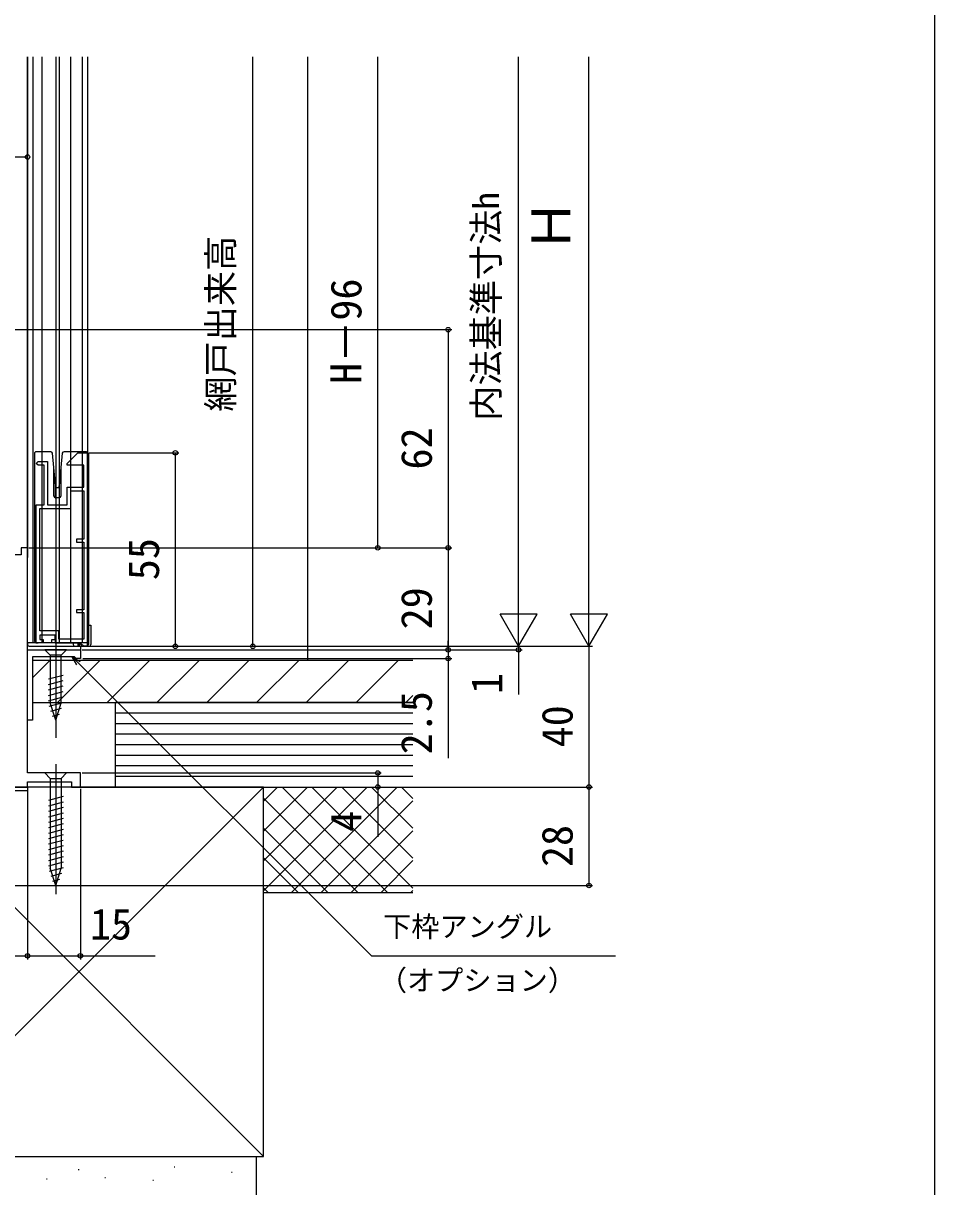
# Model space of a CAD drawing. Units: millimetres, scale not verified. Extents: x -525 to 525, y -783 to 779.
# Drawn here: x 266 to 525, y 26.2 to 356.9 of the extents above; entities that cross this region are included whole.
import ezdxf
from ezdxf.enums import TextEntityAlignment as Align

# ---------------------------------------------------------------- set-up
doc = ezdxf.new("R2010")
doc.units = ezdxf.units.MM
doc.header["$LTSCALE"] = 4
for name, color, linetype in [('0-2_YKK_11', 7, 'Continuous'), ('0-3_YKK_11E', 7, 'Continuous'), ('0-4_YKK_12', 2, 'Continuous'), ('0-5_YKK_13', 4, 'Continuous'), ('0-7_YKK_D', 6, 'Continuous'), ('0-8_YKK_ZWAK', 7, 'Continuous'), ('0-9_YSS_K', 3, 'Continuous'), ('0-A_YSS_KE', 3, 'Continuous')]:
    doc.layers.add(name, color=color, linetype=linetype)
doc.styles.add('ＭＳ ゴシック', font='')
doc.styles.get('ＭＳ ゴシック').set_extended_font_data('MS Gothic')

msp = doc.modelspace()

# ---------------------------------------------------------------- linework, layer by layer
at = {"layer": '0-2_YKK_11'}
for points in [[(267.264, 143.8), (267.264, 207.8), (265.464, 207.8), (265.464, 205.8), (257.264, 205.8), (257.264, 202.5)], [(153.264, 139.8), (213.864, 139.8), (213.864, 111.8), (217.264, 111.8), (217.264, 113.7), (216.764, 114.2), (216.264, 114.7), (216.264, 139.8), (267.264, 139.8), (267.264, 141.3), (279.764, 141.3), (279.764, 139.8), (282.264, 139.8), (282.264, 143.8), (267.264, 143.8)]]:
    msp.add_lwpolyline(points, dxfattribs=at)
msp.add_lwpolyline([(267.264, 158.8), (267.264, 178.8), (282.264, 178.8), (282.264, 176.3), (281.064, 176.3), (280.764, 176.6), (280.564, 176.8), (268.664, 176.8), (268.664, 158.8)], close=True, dxfattribs=at)
at = {"layer": '0-3_YKK_11E'}
for points in [[(284.233, 234.8), (284.233, 179.8), (283.233, 179.8), (282.233, 180.8), (274.133, 180.8), (274.133, 181.7), (275.133, 181.7), (275.133, 183), (270.733, 183), (270.733, 181.7), (271.733, 181.7), (271.733, 180.8), (269.733, 180.8), (269.733, 220), (271.933, 220), (271.933, 231.3), (270.233, 231.3), (269.733, 231.8), (270.233, 232.3), (272.933, 232.3), (272.933, 220), (278.533, 220), (278.533, 225), (283.233, 225), (283.233, 231.3), (278.533, 231.3), (278.533, 231.8), (281.533, 234.8)], [(270.733, 184.2), (270.733, 219), (279.533, 219), (279.533, 224), (283.233, 224), (283.233, 210.2), (281.133, 210.2), (281.133, 209.4), (283.233, 209.4), (283.233, 190.2), (281.133, 190.2), (281.133, 189.4), (283.233, 189.4), (283.233, 181.8), (276.133, 181.8), (276.133, 184.2)]]:
    msp.add_lwpolyline(points, close=True, dxfattribs=at)
at = {"layer": '0-4_YKK_12'}
for p, q in [((267.264, 347.3), (267.264, 205.001)), ((267.264, 180.8), (267.264, 347.3)), ((268.764, 347.3), (268.764, 180.8)), ((271.364, 347.3), (271.364, 180.8)), ((275.314, 347.3), (275.314, 180.8)), ((276.214, 347.3), (276.214, 180.8)), ((279.464, 347.3), (279.464, 180.8)), ((282.764, 347.3), (282.764, 180.8)), ((284.262, 347.3), (284.264, 180.8)), ((284.264, 180.8), (267.264, 180.8)), ((282.264, 179.8), (282.264, 176.302))]:
    msp.add_line(p, q, dxfattribs=at)
at = {"layer": '0-5_YKK_13'}
for p, q in [((269.833, 235.1), (269.733, 235.1)), ((272.433, 235.1), (269.833, 235.1)), ((273.361, 235.1), (272.433, 235.1)), ((273.847, 235.1), (273.361, 235.1)), ((278.045, 235.1), (277.619, 235.1)), ((281.766, 235.1), (278.045, 235.1)), ((281.833, 235.1), (281.766, 235.1)), ((281.766, 235.096), (281.766, 235.1)), ((284.032, 235.1), (281.833, 235.1)), ((269.233, 234.6), (269.233, 181.3)), ((274.733, 230.612), (274.344, 234.648)), ((277.122, 234.648), (276.733, 230.612)), ((284.533, 234.6), (284.533, 180.3)), ((274.733, 222.5), (274.733, 230.612)), ((276.733, 230.612), (276.233, 225.419)), ((276.733, 230.612), (276.733, 222.5)), ((275.233, 225.419), (275.257, 225.171)), ((275.556, 224.9), (275.911, 224.9)), ((276.209, 225.171), (276.233, 225.419)), ((276.233, 225.419), (276.233, 222)), ((276.233, 222), (275.233, 222)), ((284.264, 185.8), (285.264, 185.8)), ((284.464, 185.8), (284.464, 180.8)), ((285.264, 185.8), (285.264, 180.3)), ((270.831, 183.01), (270.833, 183)), ((275.264, 183.8), (275.264, 153.8)), ((279.664, 180.8), (267.264, 180.8)), ((267.264, 180.8), (267.264, 180.3)), ((267.764, 179.8), (284.764, 179.8)), ((269.733, 180.8), (269.838, 180.8)), ((269.838, 180.8), (270.096, 180.8)), ((270.096, 180.8), (270.233, 180.8)), ((278.364, 178.8), (272.164, 178.8)), ((272.164, 178.8), (273.714, 177.25)), ((275.633, 180.8), (282.032, 180.8)), ((278.364, 178.8), (276.814, 177.25)), ((280.233, 180.8), (280.233, 180.3)), ((280.733, 179.8), (281.508, 179.8)), ((281.508, 180.8), (281.508, 179.8)), ((281.508, 179.8), (282.008, 179.8)), ((281.928, 180.8), (282.112, 180.616)), ((282.008, 179.8), (282.008, 180.72)), ((282.008, 179.8), (282.533, 179.8)), ((282.533, 180.3), (282.032, 180.8)), ((282.412, 180.302), (282.412, 180.3)), ((282.412, 180.3), (282.533, 180.3)), ((284.464, 180.8), (282.564, 180.8)), ((273.714, 177.25), (273.714, 163.716)), ((276.814, 177.25), (273.714, 177.25)), ((276.814, 163.716), (276.814, 177.25)), ((273.164, 170.506), (277.364, 171.632)), ((273.164, 168.953), (277.364, 170.079)), ((273.164, 167.4), (277.364, 168.526)), ((273.164, 165.848), (277.364, 166.973)), ((273.164, 164.295), (277.364, 165.42)), ((273.423, 162.811), (277.364, 163.867)), ((275.264, 158.8), (273.714, 163.716)), ((273.874, 161.379), (276.91, 162.193)), ((275.264, 158.8), (276.814, 163.716)), ((274.326, 159.947), (276.376, 160.496)), ((275.264, 146.3), (275.263, 109.3)), ((273.714, 142.25), (273.714, 116.716)), ((278.364, 143.8), (276.814, 142.25)), ((276.814, 142.25), (276.814, 116.716)), ((277.364, 137.055), (273.164, 135.93)), ((277.364, 135.502), (273.164, 134.377)), ((277.364, 133.949), (273.164, 132.824)), ((277.364, 132.396), (273.164, 131.271)), ((277.364, 130.843), (273.164, 129.718)), ((277.364, 129.29), (273.164, 128.165)), ((277.364, 127.737), (273.164, 126.612)), ((277.364, 126.185), (273.164, 125.059)), ((277.364, 124.632), (273.164, 123.506)), ((277.364, 123.079), (273.164, 121.953)), ((277.364, 121.526), (273.164, 120.4)), ((277.364, 119.973), (273.164, 118.848)), ((277.364, 118.42), (273.164, 117.295)), ((277.364, 116.867), (273.422, 115.811)), ((275.263, 111.8), (273.714, 116.716)), ((275.263, 111.8), (273.714, 116.716)), ((275.263, 111.8), (276.814, 116.716)), ((276.91, 115.193), (273.874, 114.379)), ((276.375, 113.496), (274.325, 112.947))]:
    msp.add_line(p, q, dxfattribs=at)
for points in [[(275.233, 222), (275.233, 225.419), (274.733, 230.612)], [(275.133, 182.7), (275.133, 180.8), (275.633, 180.8)], [(282.533, 180.3), (282.533, 179.8), (284.033, 179.8)], [(278.364, 143.8), (272.164, 143.8), (273.714, 142.25), (276.814, 142.25)]]:
    msp.add_lwpolyline(points, dxfattribs=at)
for centre, radius, start, end in [((273.847, 234.6), 0.5, 5.5, 90), ((277.619, 234.6), 0.5, 90, 174.5), ((284.033, 234.6), 0.5, 0.03924, 89.96081), ((275.556, 225.2), 0.3, 185.5, 270), ((275.911, 225.2), 0.3, 270, 354.5), ((275.233, 222.5), 0.5, 180, 270), ((276.233, 222.5), 0.5, 270, 0), ((267.764, 180.3), 0.5, 180, 270), ((280.733, 180.3), 0.5, 180, 270), ((284.033, 180.3), 0.5, 270, 0), ((284.764, 180.3), 0.5, 270, 0)]:
    msp.add_arc(centre, radius, start, end, dxfattribs=at)
for centre, major_axis, ratio, start_param, end_param in [((269.733, 234.6), (0.5, 0), 0.999962, 1.5707963, 3.1415927), ((284.032, 234.6), (-0.527, 0), 0.948965, 4.7110867, 4.712389), ((269.733, 181.3), (-0.5, 0), 0.999962, 6.2831853, 7.8539816), ((269.838, 181.3), (-0.5, 0), 0.999962, 1.5620697, 1.5707963), ((282.112, 180.6), (-0.3, 0.3), 0.026186, 3.1154127, 4.7385689)]:
    msp.add_ellipse(centre, major_axis=major_axis, ratio=ratio, start_param=start_param, end_param=end_param, dxfattribs=at)
at = {"layer": '0-7_YKK_D'}
for p, q in [((331.264, 179.8), (331.264, 347.3)), ((366.764, 207.8), (366.764, 347.3)), ((406.764, 190.3), (406.764, 347.3)), ((426.764, 190.3), (426.764, 347.3)), ((152.264, 318.875), (267.264, 318.875)), ((267.264, 299.875), (267.264, 319.875)), ((253.264, 269.801), (387.764, 269.801)), ((386.764, 269.801), (386.764, 207.8)), ((284.733, 234.8), (310.264, 234.8)), ((309.264, 179.8), (309.264, 234.8)), ((267.587, 207.8), (367.764, 207.8)), ((267.764, 207.8), (387.764, 207.8)), ((267.764, 207.8), (387.764, 207.8)), ((386.764, 207.8), (386.764, 178.8)), ((406.764, 179.8), (406.764, 197.987)), ((426.764, 179.8), (426.764, 197.987)), ((406.764, 179.8), (401.514, 188.893)), ((412.014, 188.893), (401.514, 188.893)), ((406.764, 179.8), (412.014, 188.893)), ((426.764, 179.8), (421.514, 188.893)), ((432.014, 188.893), (421.514, 188.893)), ((426.764, 179.8), (432.014, 188.893)), ((406.764, 179.8), (406.764, 182.35)), ((282.764, 179.8), (427.764, 179.8)), ((282.764, 179.8), (427.764, 179.8)), ((282.764, 179.8), (407.764, 179.8)), ((282.764, 178.8), (387.764, 178.8)), ((282.764, 178.8), (407.764, 178.8)), ((282.764, 178.8), (387.764, 178.8)), ((283.765, 179.8), (407.764, 179.8)), ((285.712, 179.8), (332.264, 179.8)), ((285.764, 179.8), (310.264, 179.8)), ((386.764, 178.8), (386.764, 181.35)), ((386.764, 178.8), (386.764, 176.3)), ((406.764, 179.8), (406.764, 178.8)), ((406.764, 178.8), (406.764, 166.087)), ((426.764, 179.8), (426.764, 139.8)), ((282.964, 176.3), (387.764, 176.3)), ((386.764, 176.3), (386.764, 147.973)), ((282.764, 143.8), (367.764, 143.8)), ((267.264, 139.55), (267.264, 90.8)), ((282.014, 139.8), (427.764, 139.8)), ((282.264, 139.3), (282.264, 90.8)), ((282.764, 139.8), (427.764, 139.8)), ((282.764, 139.8), (367.764, 139.8)), ((426.764, 139.8), (426.764, 111.8)), ((267.264, 138.55), (267.264, 90.8)), ((216.564, 111.8), (427.764, 111.8)), ((217.264, 91.8), (267.264, 91.8))]:
    msp.add_line(p, q, dxfattribs=at)
for points in [[(281.284, 174.514), (279.965, 176.8), (282.251, 175.48)], [(279.965, 176.8), (281.768, 174.997), (364.965, 91.8), (434.304, 91.8)], [(366.764, 143.8), (366.764, 139.8), (366.764, 125.682)], [(267.264, 91.8), (282.264, 91.8), (303.541, 91.8)]]:
    msp.add_lwpolyline(points, dxfattribs=at)
for centre in [(267.264, 318.875), (386.764, 269.801), (309.264, 234.8), (366.764, 207.8), (386.764, 207.8), (386.764, 207.8), (309.264, 179.8), (331.264, 179.8), (386.764, 178.8), (386.764, 178.8), (406.764, 178.8), (386.764, 176.3), (366.764, 143.8), (366.764, 139.8), (426.764, 139.8), (426.764, 111.8), (267.264, 91.8), (267.264, 91.8), (282.264, 91.8)]:
    msp.add_circle(centre, 0.637, dxfattribs=at)
at = {"layer": '0-8_YKK_ZWAK'}
msp.add_lwpolyline([(-525, -782.7), (525, -782.7), (525, 747.3)], dxfattribs=at)
at = {"layer": '0-9_YSS_K'}
for p, q in [((346.764, 347.3), (346.764, 175.8)), ((268.664, 170.857), (273.607, 175.8)), ((275.749, 163.8), (287.749, 175.8)), ((289.891, 163.8), (301.891, 175.8)), ((304.033, 163.8), (316.033, 175.8)), ((318.175, 163.8), (330.175, 175.8)), ((332.317, 163.8), (344.317, 175.8)), ((346.46, 163.8), (358.46, 175.8)), ((360.602, 163.8), (372.602, 175.8)), ((374.744, 163.8), (376.764, 165.82)), ((376.764, 160.8), (292.264, 160.8)), ((376.764, 157.8), (292.264, 157.8)), ((376.764, 154.8), (292.264, 154.8)), ((376.764, 151.8), (292.264, 151.8)), ((376.764, 148.8), (292.264, 148.8)), ((376.764, 145.8), (292.264, 145.8)), ((376.764, 142.8), (292.264, 142.8)), ((229.264, 139.8), (334.264, 34.8)), ((229.264, 34.8), (334.264, 139.8)), ((334.264, 139.8), (376.764, 139.8)), ((334.264, 135.774), (338.29, 139.8)), ((334.264, 127.289), (346.775, 139.8)), ((334.264, 118.803), (355.261, 139.8)), ((334.264, 110.318), (363.746, 139.8)), ((369.562, 109.8), (339.562, 139.8)), ((342.231, 109.8), (372.231, 139.8)), ((376.764, 111.084), (348.047, 139.8)), ((376.764, 119.569), (356.533, 139.8)), ((376.764, 128.054), (365.018, 139.8)), ((376.764, 136.539), (373.503, 139.8)), ((361.077, 109.8), (334.264, 136.613)), ((350.716, 109.8), (376.764, 135.848)), ((352.592, 109.8), (334.264, 128.128)), ((359.202, 109.8), (376.764, 127.362)), ((344.106, 109.8), (334.264, 119.642)), ((367.687, 109.8), (376.764, 118.877)), ((335.621, 109.8), (334.264, 111.157)), ((334.264, 109.8), (376.764, 109.8)), ((376.172, 109.8), (376.764, 110.392)), ((281.684, 31.047), (281.884, 31.047)), ((308.921, 31.803), (309.121, 31.803)), ((325.187, 30.29), (325.387, 30.29)), ((272.605, 28.398), (272.805, 28.398)), ((289.249, 28.777), (289.449, 28.777)), ((302.868, 28.02), (303.068, 28.02))]:
    msp.add_line(p, q, dxfattribs=at)
at = {"layer": '0-A_YSS_KE'}
for p, q in [((376.764, 163.8), (292.264, 163.8)), ((292.264, 139.8), (292.264, 163.8)), ((292.264, 139.8), (376.764, 139.8)), ((334.264, 34.8), (334.264, 139.8)), ((218.264, 138.8), (267.264, 138.8)), ((229.264, 34.8), (334.264, 34.8)), ((232.264, 34.8), (332.264, 34.8)), ((332.264, 14.8), (332.264, 34.8))]:
    msp.add_line(p, q, dxfattribs=at)
for points in [[(376.764, 175.8), (268.664, 175.8), (268.664, 163.8), (376.764, 163.8)], [(334.264, 139.8), (229.264, 139.8), (229.264, 34.8)]]:
    msp.add_lwpolyline(points, dxfattribs=at)

# ---------------------------------------------------------------- texts
at = {"layer": '0-7_YKK_D', "style": 'ＭＳ ゴシック'}
for s, height, p in [('内法基準寸法h', 7.331, (403.4, 243.909)), ('Ｈ', 11, (424.764, 291.821)), ('網戸出来高', 7.331, (327.957, 246.49)), ('H－96', 8.798, (364.764, 254.368)), ('62', 8.798, (384.764, 230.039)), ('55', 8.798, (307.264, 198.573)), ('29', 8.798, (384.764, 184.607)), ('1', 8.798, (404.764, 166.246)), ('2.5', 8.798, (384.764, 149.087)), ('40', 8.798, (424.764, 151.073)), ('4', 8.798, (364.764, 127.068)), ('28', 8.798, (424.764, 117.039))]:
    msp.add_text(s, height=height, rotation=90, dxfattribs=at).set_placement(p, align=Align.BOTTOM_LEFT)
for s, height, p in [('15', 8.798, (284.973, 93.8)), ('下枠アングル', 5.865, (368.294, 95.425)), ('（オプション）', 5.865, (367.066, 80.183))]:
    msp.add_text(s, height=height, dxfattribs=at).set_placement(p, align=Align.BOTTOM_LEFT)

doc.saveas('drawing.dxf')
